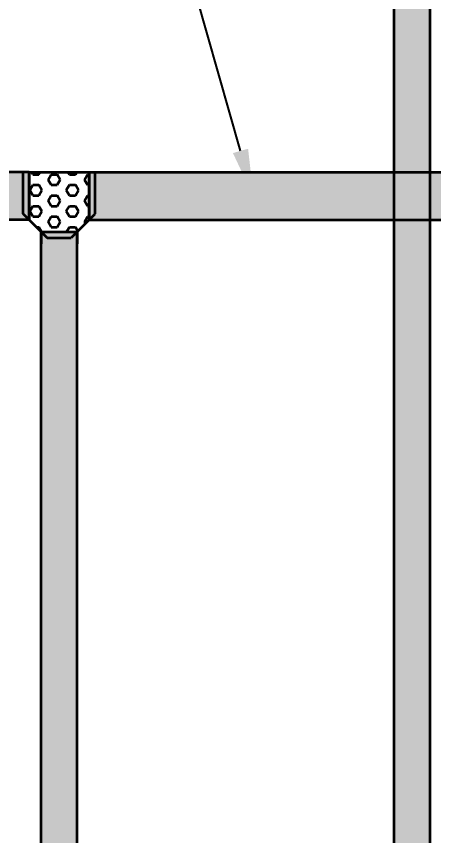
# Model space of a CAD drawing. Header units: inches. Extents: x -501855 to 57169, y -29325 to 19878.
# Drawn here: x 29573 to 31315, y -5269 to -1847 of the extents above; entities that cross this region are included whole.
import ezdxf
from ezdxf import colors
from ezdxf.entities.mleader import LeaderData, LeaderLine
from ezdxf.math import Vec2, Vec3

# ---------------------------------------------------------------- set-up
doc = ezdxf.new("R2010")
doc.units = ezdxf.units.IN
doc.header["$LTSCALE"] = 25
doc.header["$MEASUREMENT"] = 0
doc.layers.get('0').update_dxf_attribs({"color": 8})
for name, color, linetype, lineweight in [('E-CABL-TRAY', 10, 'Continuous', 35), ('E-POWR-TEXT', 6, 'Continuous', 25), ('T-CABL-TRAY', 60, 'Continuous', 35)]:
    doc.layers.add(name, color=color, linetype=linetype, lineweight=lineweight)
doc.styles.add('DC_Elc_Romans', font='elc_romans.shx', dxfattribs={"width": 0.7})
pattern_1 = [(180, (-21275.12, -3e-10), (6e-13, -43.99409), [25.4, -50.8]), (300, (-21275.12, -3e-10), (38.1, 21.997045), [25.4, -50.8]), (240, (-21300.52, -3e-10), (38.1, -21.997045), [25.4, -50.8])]

# ---------------------------------------------------------------- blocks, each defined once
blk = doc.blocks.new('*U86')
at = {"lineweight": 0}
h = blk.add_hatch(dxfattribs=at)
h.set_pattern_fill('HEX', color=253, scale=8, angle=180, style=0)
h.set_pattern_definition([(180, (-24050.41, -3e-10), (6e-13, -43.99409), [25.4, -50.8]), (300, (-24050.41, -3e-10), (38.1, 21.997045), [25.4, -50.8]), (240, (-24075.81, -3e-10), (38.1, -21.997045), [25.4, -50.8])])
h.paths.add_polyline_path([(-10603.6, 150), (-10603.6, 0), (0, 0), (0, 150)])
at = {"color": 0}
for p, q in [((0, 150), (-10603.6, 150)), ((-10603.6, 0), (-10603.6, 150)), ((0, 0), (-10603.6, 0))]:
    blk.add_line(p, q, dxfattribs=at)
blk = doc.blocks.new('*U100')
at = {"lineweight": 0}
h = blk.add_hatch(dxfattribs=at)
h.set_pattern_fill('HEX', color=253, scale=8, angle=180, style=0)
h.set_pattern_definition(pattern_1)
h.paths.add_polyline_path([(-6250, 200), (-6250, 0), (0, 0), (0, 200)])
at = {"color": 0}
for p, q in [((0, 200), (-6250, 200)), ((0, 0), (0, 200)), ((0, 0), (-6250, 0))]:
    blk.add_line(p, q, dxfattribs=at)
blk = doc.blocks.new('*U72')
h = blk.add_hatch()
h.set_pattern_fill('HEX', color=253, scale=8, angle=-90, style=0)
h.set_pattern_definition([(270, (-3e-11, -5e-24), (43.994, -9e-14), [25.4, -50.8]), (30, (-3e-11, -5e-24), (-21.997, 38.1), [25.4, -50.8]), (330, (-3e-11, -25.4), (21.997, 38.1), [25.4, -50.8])])
h.paths.add_polyline_path([(0, 0), (-200, 0), (-250, -50), (-250, -200), (-200, -250), (0, -250)])
at = {"color": 0}
for p, q in [((-200, 0), (-200, 50)), ((0, 0), (0, 50)), ((-250, -50), (-200, 0)), ((0, 0), (0, -250)), ((-250, -50), (-300, -50)), ((-250, -200), (-300, -200)), ((-250, -200), (-200, -250)), ((-200, -250), (-200, -300)), ((0, -250), (0, -300))]:
    blk.add_line(p, q, dxfattribs=at)
at = {"color": 253}
for p, q in [((-200, 0), (-175, 25)), ((-200, 0), (0, 0)), ((-175, 25), (0, 25)), ((-250, -50), (-275, -75)), ((-250, -50), (-250, -200)), ((-275, -75), (-275, -175)), ((-250, -200), (-275, -175)), ((-200, -250), (0, -250)), ((-200, -250), (-175, -275)), ((-175, -275), (0, -275))]:
    blk.add_line(p, q, dxfattribs=at)
blk = doc.blocks.new('*U105')
at = {"lineweight": 0}
h = blk.add_hatch(dxfattribs=at)
h.set_pattern_fill('HEX', color=253, scale=8, angle=180, style=0)
h.set_pattern_definition(pattern_1)
h.paths.add_polyline_path([(-5777.4, 200), (-5777.4, 0), (0, 0), (0, 200)])
at = {"color": 0}
for p, q in [((0, 200), (-5777.4, 200)), ((0, 0), (0, 200)), ((0, 0), (-5777.4, 0))]:
    blk.add_line(p, q, dxfattribs=at)

msp = doc.modelspace()

# ---------------------------------------------------------------- block references
at = {"layer": 'E-CABL-TRAY', "rotation": 270}
msp.add_blockref('*U86', (31149.5, -11851, 0), dxfattribs=at)
at = {"layer": 'T-CABL-TRAY', "linetype": 'Continuous', "xscale": -1, "rotation": 180}
msp.add_blockref('*U105', (29626.9, -2497.4, 0), dxfattribs=at)
at = {"layer": 'T-CABL-TRAY', "linetype": 'Continuous'}
for name, p, rotation in [('*U72', (29626.9, -2497.4, 0), 89.99999999999993), ('*U100', (29876.9, -2497.4, 0), 180), ('*U86', (29676.9, -13351), 270)]:
    msp.add_blockref(name, p, dxfattribs=dict(at, rotation=rotation))

# ---------------------------------------------------------------- leaders
at = {"layer": 'E-POWR-TEXT'}
ml = msp.add_multileader_mtext('Standard', dxfattribs=at)
ml.set_content('CABLE TRAY FOR\\PLOW CURRENT DATA\\PCABLES ', color=256, style='DC_Elc_Romans')
ml.set_leader_properties(color=45)
ml.build(insert=Vec2(0, 0))
ml.multileader.update_dxf_attribs({"dogleg_length": 2, "arrow_head_size": 200, "scale": 100})
ctx = ml.context
ctx.base_point, ctx.scale, ctx.char_height, ctx.arrow_head_size, ctx.landing_gap_size, ctx.plane_origin = Vec3(25909, 4523.7), 100, 200, 200, 200, Vec3(31500.2, 4337.5)
ctx.text_align_type = 2
notes = []
notes.append((ctx, [(1, (1, 1, 0), (28540.4, 4523.7), (-1, 0), 84.7, [(2, [(30563.2, -2601.7)], 0, [])])]))
ctx.mtext.insert, ctx.mtext.width, ctx.mtext.alignment, ctx.mtext.flow_direction = Vec3(28255.7, 4623.7), 5291.736, 3, 5
for ctx, leaders in notes:
    for number, flags, end, landing, length, lines in leaders:
        leader = LeaderData()
        leader.index, (leader.has_last_leader_line, leader.has_dogleg_vector, leader.attachment_direction) = number, flags
        leader.last_leader_point, leader.dogleg_vector, leader.dogleg_length = Vec3(end), Vec3(landing), length
        for number, points, colour, breaks in lines:
            line = LeaderLine()
            line.index, line.vertices, line.color, line.breaks = number, Vec3.list(points), colors.encode_raw_color(colour), breaks
            leader.lines.append(line)
        ctx.leaders.append(leader)

doc.saveas('drawing.dxf')
